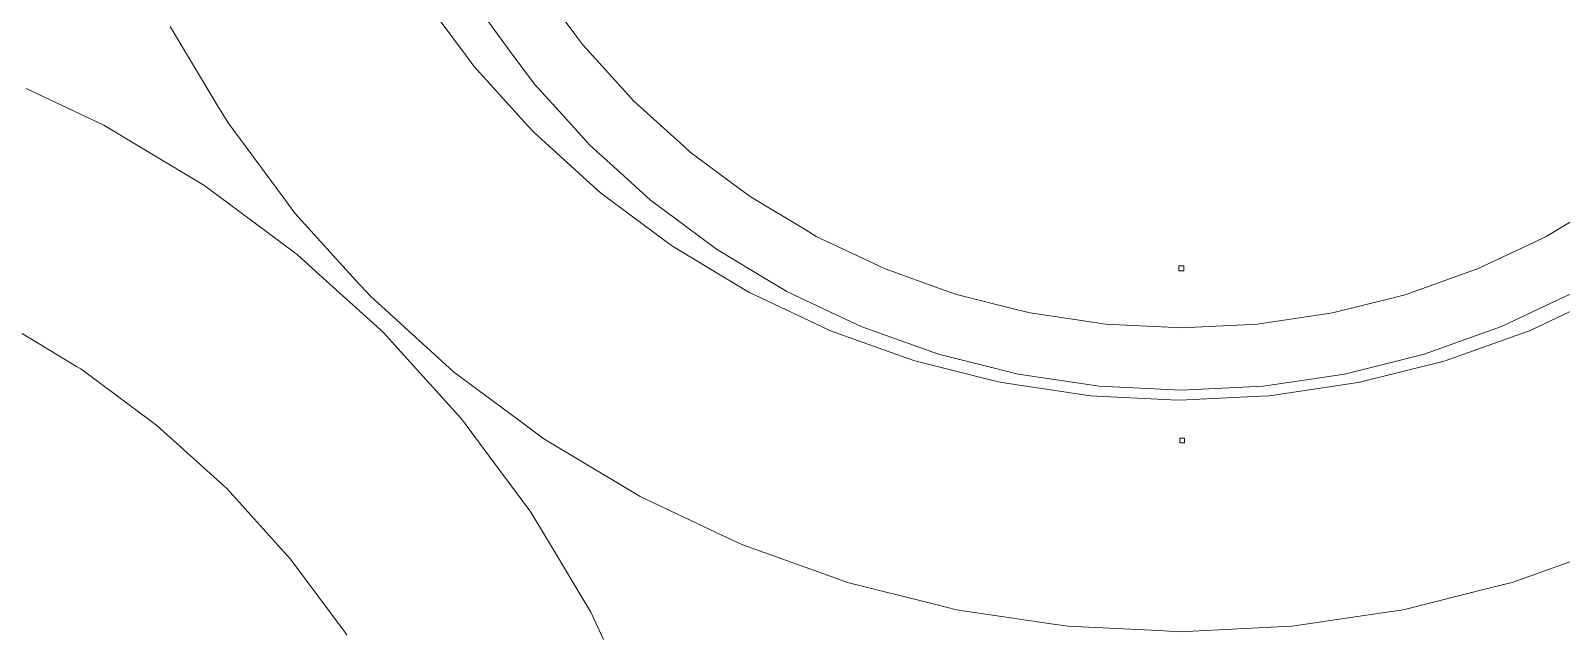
# Model space of a CAD drawing. Header units: centimetres. Extents: x -214 to 137, y -175 to 4.
# Drawn here: x -62.18 to -43.81, y -104.37 to -97.14 of the extents above; entities that cross this region are included whole.
import ezdxf

# ---------------------------------------------------------------- set-up
doc = ezdxf.new("R2010")
doc.units = ezdxf.units.CM
doc.header["$MEASUREMENT"] = 0
doc.layers.add('layer 1', color=7, linetype='Continuous')

msp = doc.modelspace()

# ---------------------------------------------------------------- linework, layer by layer
at = {"layer": 'layer 1', "color": 1, "lineweight": 9}
for points in [[(-56.09541, -96.57468), (-56.09541, -96.57468), (-55.64647, -97.17998), (-55.64647, -97.17998)], [(-56.09541, -96.57468), (-56.09541, -96.57468), (-55.64647, -97.17998), (-55.64647, -97.17998)], [(-56.09541, -96.57468), (-56.09541, -96.57468), (-55.64647, -97.17998), (-55.64647, -97.17998)], [(-56.09541, -96.57468), (-56.09541, -96.57468), (-55.64647, -97.17998), (-55.64647, -97.17998)], [(-56.09541, -96.57468), (-56.09541, -96.57468), (-55.64647, -97.17998), (-55.64647, -97.17998)], [(-55.64647, -97.17998), (-55.64647, -97.17998), (-55.55246, -97.30674), (-55.55246, -97.30674)], [(-55.64647, -97.17998), (-55.64647, -97.17998), (-55.55246, -97.30674), (-55.55246, -97.30674)], [(-55.64647, -97.17998), (-55.64647, -97.17998), (-55.55246, -97.30674), (-55.55246, -97.30674)], [(-55.64647, -97.17998), (-55.64647, -97.17998), (-55.55246, -97.30674), (-55.55246, -97.30674)], [(-55.64647, -97.17998), (-55.64647, -97.17998), (-55.55246, -97.30674), (-55.55246, -97.30674)], [(-55.55246, -97.30674), (-55.55246, -97.30674), (-55.04633, -97.86517), (-55.04633, -97.86517)], [(-55.55246, -97.30674), (-55.55246, -97.30674), (-55.04633, -97.86517), (-55.04633, -97.86517)], [(-55.55246, -97.30674), (-55.55246, -97.30674), (-55.04633, -97.86517), (-55.04633, -97.86517)], [(-55.55246, -97.30674), (-55.55246, -97.30674), (-55.04633, -97.86517), (-55.04633, -97.86517)], [(-55.55246, -97.30674), (-55.55246, -97.30674), (-55.04633, -97.86517), (-55.04633, -97.86517)], [(-55.04633, -97.86517), (-55.04633, -97.86517), (-54.94034, -97.9821), (-54.94034, -97.9821)], [(-55.04633, -97.86517), (-55.04633, -97.86517), (-54.94034, -97.9821), (-54.94034, -97.9821)], [(-55.04633, -97.86517), (-55.04633, -97.86517), (-54.94034, -97.9821), (-54.94034, -97.9821)], [(-55.04633, -97.86517), (-55.04633, -97.86517), (-54.94034, -97.9821), (-54.94034, -97.9821)], [(-55.04633, -97.86517), (-55.04633, -97.86517), (-54.94034, -97.9821), (-54.94034, -97.9821)], [(-54.94034, -97.9821), (-54.94034, -97.9821), (-54.38194, -98.4882), (-54.38194, -98.4882)], [(-54.94034, -97.9821), (-54.94034, -97.9821), (-54.38194, -98.4882), (-54.38194, -98.4882)], [(-54.94034, -97.9821), (-54.94034, -97.9821), (-54.38194, -98.4882), (-54.38194, -98.4882)], [(-54.94034, -97.9821), (-54.94034, -97.9821), (-54.38194, -98.4882), (-54.38194, -98.4882)], [(-54.94034, -97.9821), (-54.94034, -97.9821), (-54.38194, -98.4882), (-54.38194, -98.4882)], [(-54.38194, -98.4882), (-54.38194, -98.4882), (-54.26501, -98.59419), (-54.26501, -98.59419)], [(-54.38194, -98.4882), (-54.38194, -98.4882), (-54.26501, -98.59419), (-54.26501, -98.59419)], [(-54.38194, -98.4882), (-54.38194, -98.4882), (-54.26501, -98.59419), (-54.26501, -98.59419)], [(-54.38194, -98.4882), (-54.38194, -98.4882), (-54.26501, -98.59419), (-54.26501, -98.59419)], [(-54.38194, -98.4882), (-54.38194, -98.4882), (-54.26501, -98.59419), (-54.26501, -98.59419)], [(-54.26501, -98.59419), (-54.26501, -98.59419), (-53.65966, -99.04312), (-53.65966, -99.04312)], [(-54.26501, -98.59419), (-54.26501, -98.59419), (-53.65966, -99.04312), (-53.65966, -99.04312)], [(-54.26501, -98.59419), (-54.26501, -98.59419), (-53.65966, -99.04312), (-53.65966, -99.04312)], [(-54.26501, -98.59419), (-54.26501, -98.59419), (-53.65966, -99.04312), (-53.65966, -99.04312)], [(-54.26501, -98.59419), (-54.26501, -98.59419), (-53.65966, -99.04312), (-53.65966, -99.04312)], [(-53.65966, -99.04312), (-53.65966, -99.04312), (-53.53292, -99.13715), (-53.53292, -99.13715)], [(-53.65966, -99.04312), (-53.65966, -99.04312), (-53.53292, -99.13715), (-53.53292, -99.13715)], [(-53.65966, -99.04312), (-53.65966, -99.04312), (-53.53292, -99.13715), (-53.53292, -99.13715)], [(-53.65966, -99.04312), (-53.65966, -99.04312), (-53.53292, -99.13715), (-53.53292, -99.13715)], [(-53.65966, -99.04312), (-53.65966, -99.04312), (-53.53292, -99.13715), (-53.53292, -99.13715)], [(-53.53292, -99.13715), (-53.53292, -99.13715), (-52.88652, -99.5246), (-52.88652, -99.5246)], [(-53.53292, -99.13715), (-53.53292, -99.13715), (-52.88652, -99.5246), (-52.88652, -99.5246)], [(-53.53292, -99.13715), (-53.53292, -99.13715), (-52.88652, -99.5246), (-52.88652, -99.5246)], [(-53.53292, -99.13715), (-53.53292, -99.13715), (-52.88652, -99.5246), (-52.88652, -99.5246)], [(-53.53292, -99.13715), (-53.53292, -99.13715), (-52.88652, -99.5246), (-52.88652, -99.5246)], [(-43.99475, -99.60574), (-43.99475, -99.60574), (-43.34834, -99.21828), (-43.34834, -99.21828)], [(-43.99475, -99.60574), (-43.99475, -99.60574), (-43.34834, -99.21828), (-43.34834, -99.21828)], [(-43.99475, -99.60574), (-43.99475, -99.60574), (-43.34834, -99.21828), (-43.34834, -99.21828)], [(-43.99475, -99.60574), (-43.99475, -99.60574), (-43.34834, -99.21828), (-43.34834, -99.21828)], [(-43.99475, -99.60574), (-43.99475, -99.60574), (-43.34834, -99.21828), (-43.34834, -99.21828)], [(-52.88652, -99.5246), (-52.88652, -99.5246), (-52.75114, -99.60574), (-52.75114, -99.60574)], [(-52.88652, -99.5246), (-52.88652, -99.5246), (-52.75114, -99.60574), (-52.75114, -99.60574)], [(-52.88652, -99.5246), (-52.88652, -99.5246), (-52.75114, -99.60574), (-52.75114, -99.60574)], [(-52.88652, -99.5246), (-52.88652, -99.5246), (-52.75114, -99.60574), (-52.75114, -99.60574)], [(-52.88652, -99.5246), (-52.88652, -99.5246), (-52.75114, -99.60574), (-52.75114, -99.60574)], [(-52.75114, -99.60574), (-52.75114, -99.60574), (-52.06987, -99.92794), (-52.06987, -99.92794)], [(-52.75114, -99.60574), (-52.75114, -99.60574), (-52.06987, -99.92794), (-52.06987, -99.92794)], [(-52.75114, -99.60574), (-52.75114, -99.60574), (-52.06987, -99.92794), (-52.06987, -99.92794)], [(-52.75114, -99.60574), (-52.75114, -99.60574), (-52.06987, -99.92794), (-52.06987, -99.92794)], [(-52.75114, -99.60574), (-52.75114, -99.60574), (-52.06987, -99.92794), (-52.06987, -99.92794)], [(-44.81868, -99.99543), (-44.81868, -99.99543), (-44.13742, -99.67319), (-44.13742, -99.67319)], [(-44.81868, -99.99543), (-44.81868, -99.99543), (-44.13742, -99.67319), (-44.13742, -99.67319)], [(-44.81868, -99.99543), (-44.81868, -99.99543), (-44.13742, -99.67319), (-44.13742, -99.67319)], [(-44.81868, -99.99543), (-44.81868, -99.99543), (-44.13742, -99.67319), (-44.13742, -99.67319)], [(-44.81868, -99.99543), (-44.81868, -99.99543), (-44.13742, -99.67319), (-44.13742, -99.67319)], [(-44.13742, -99.67319), (-44.13742, -99.67319), (-43.99475, -99.60574), (-43.99475, -99.60574)], [(-44.13742, -99.67319), (-44.13742, -99.67319), (-43.99475, -99.60574), (-43.99475, -99.60574)], [(-44.13742, -99.67319), (-44.13742, -99.67319), (-43.99475, -99.60574), (-43.99475, -99.60574)], [(-44.13742, -99.67319), (-44.13742, -99.67319), (-43.99475, -99.60574), (-43.99475, -99.60574)], [(-44.13742, -99.67319), (-44.13742, -99.67319), (-43.99475, -99.60574), (-43.99475, -99.60574)], [(-52.06987, -99.92794), (-52.06987, -99.92794), (-51.92719, -99.99542), (-51.92719, -99.99542)], [(-52.06987, -99.92794), (-52.06987, -99.92794), (-51.92719, -99.99542), (-51.92719, -99.99542)], [(-52.06987, -99.92794), (-52.06987, -99.92794), (-51.92719, -99.99542), (-51.92719, -99.99542)], [(-52.06987, -99.92794), (-52.06987, -99.92794), (-51.92719, -99.99542), (-51.92719, -99.99542)], [(-52.06987, -99.92794), (-52.06987, -99.92794), (-51.92719, -99.99542), (-51.92719, -99.99542)], [(-51.92719, -99.99542), (-51.92719, -99.99542), (-51.2176, -100.24931), (-51.2176, -100.24931)], [(-51.92719, -99.99542), (-51.92719, -99.99542), (-51.2176, -100.24931), (-51.2176, -100.24931)], [(-51.92719, -99.99542), (-51.92719, -99.99542), (-51.2176, -100.24931), (-51.2176, -100.24931)], [(-51.92719, -99.99542), (-51.92719, -99.99542), (-51.2176, -100.24931), (-51.2176, -100.24931)], [(-51.92719, -99.99542), (-51.92719, -99.99542), (-51.2176, -100.24931), (-51.2176, -100.24931)], [(-45.67685, -100.30246), (-45.67685, -100.30246), (-44.96727, -100.0486), (-44.96727, -100.0486)], [(-45.67685, -100.30246), (-45.67685, -100.30246), (-44.96727, -100.0486), (-44.96727, -100.0486)], [(-45.67685, -100.30246), (-45.67685, -100.30246), (-44.96727, -100.0486), (-44.96727, -100.0486)], [(-45.67685, -100.30246), (-45.67685, -100.30246), (-44.96727, -100.0486), (-44.96727, -100.0486)], [(-45.67685, -100.30246), (-45.67685, -100.30246), (-44.96727, -100.0486), (-44.96727, -100.0486)], [(-44.96727, -100.0486), (-44.96727, -100.0486), (-44.81868, -99.99543), (-44.81868, -99.99543)], [(-44.96727, -100.0486), (-44.96727, -100.0486), (-44.81868, -99.99543), (-44.81868, -99.99543)], [(-44.96727, -100.0486), (-44.96727, -100.0486), (-44.81868, -99.99543), (-44.81868, -99.99543)], [(-44.96727, -100.0486), (-44.96727, -100.0486), (-44.81868, -99.99543), (-44.81868, -99.99543)], [(-44.96727, -100.0486), (-44.96727, -100.0486), (-44.81868, -99.99543), (-44.81868, -99.99543)], [(-51.2176, -100.24931), (-51.2176, -100.24931), (-51.06904, -100.30247), (-51.06904, -100.30247)], [(-51.2176, -100.24931), (-51.2176, -100.24931), (-51.06904, -100.30247), (-51.06904, -100.30247)], [(-51.2176, -100.24931), (-51.2176, -100.24931), (-51.06904, -100.30247), (-51.06904, -100.30247)], [(-51.2176, -100.24931), (-51.2176, -100.24931), (-51.06904, -100.30247), (-51.06904, -100.30247)], [(-51.2176, -100.24931), (-51.2176, -100.24931), (-51.06904, -100.30247), (-51.06904, -100.30247)], [(-51.06904, -100.30247), (-51.06904, -100.30247), (-50.33796, -100.48561), (-50.33796, -100.48561)], [(-51.06904, -100.30247), (-51.06904, -100.30247), (-50.33796, -100.48561), (-50.33796, -100.48561)], [(-51.06904, -100.30247), (-51.06904, -100.30247), (-50.33796, -100.48561), (-50.33796, -100.48561)], [(-51.06904, -100.30247), (-51.06904, -100.30247), (-50.33796, -100.48561), (-50.33796, -100.48561)], [(-51.06904, -100.30247), (-51.06904, -100.30247), (-50.33796, -100.48561), (-50.33796, -100.48561)], [(-46.56099, -100.52395), (-46.56099, -100.52395), (-45.82994, -100.34082), (-45.82994, -100.34082)], [(-46.56099, -100.52395), (-46.56099, -100.52395), (-45.82994, -100.34082), (-45.82994, -100.34082)], [(-46.56099, -100.52395), (-46.56099, -100.52395), (-45.82994, -100.34082), (-45.82994, -100.34082)], [(-46.56099, -100.52395), (-46.56099, -100.52395), (-45.82994, -100.34082), (-45.82994, -100.34082)], [(-46.56099, -100.52395), (-46.56099, -100.52395), (-45.82994, -100.34082), (-45.82994, -100.34082)], [(-45.82994, -100.34082), (-45.82994, -100.34082), (-45.67685, -100.30246), (-45.67685, -100.30246)], [(-45.82994, -100.34082), (-45.82994, -100.34082), (-45.67685, -100.30246), (-45.67685, -100.30246)], [(-45.82994, -100.34082), (-45.82994, -100.34082), (-45.67685, -100.30246), (-45.67685, -100.30246)], [(-45.82994, -100.34082), (-45.82994, -100.34082), (-45.67685, -100.30246), (-45.67685, -100.30246)], [(-45.82994, -100.34082), (-45.82994, -100.34082), (-45.67685, -100.30246), (-45.67685, -100.30246)], [(-50.33796, -100.48561), (-50.33796, -100.48561), (-50.18488, -100.52396), (-50.18488, -100.52396)], [(-50.33796, -100.48561), (-50.33796, -100.48561), (-50.18488, -100.52396), (-50.18488, -100.52396)], [(-50.33796, -100.48561), (-50.33796, -100.48561), (-50.18488, -100.52396), (-50.18488, -100.52396)], [(-50.33796, -100.48561), (-50.33796, -100.48561), (-50.18488, -100.52396), (-50.18488, -100.52396)], [(-50.33796, -100.48561), (-50.33796, -100.48561), (-50.18488, -100.52396), (-50.18488, -100.52396)], [(-50.18488, -100.52396), (-50.18488, -100.52396), (-49.43942, -100.63452), (-49.43942, -100.63452)], [(-50.18488, -100.52396), (-50.18488, -100.52396), (-49.43942, -100.63452), (-49.43942, -100.63452)], [(-50.18488, -100.52396), (-50.18488, -100.52396), (-49.43942, -100.63452), (-49.43942, -100.63452)], [(-50.18488, -100.52396), (-50.18488, -100.52396), (-49.43942, -100.63452), (-49.43942, -100.63452)], [(-50.18488, -100.52396), (-50.18488, -100.52396), (-49.43942, -100.63452), (-49.43942, -100.63452)], [(-47.46258, -100.65769), (-47.46258, -100.65769), (-46.71713, -100.5471), (-46.71713, -100.5471)], [(-47.46258, -100.65769), (-47.46258, -100.65769), (-46.71713, -100.5471), (-46.71713, -100.5471)], [(-47.46258, -100.65769), (-47.46258, -100.65769), (-46.71713, -100.5471), (-46.71713, -100.5471)], [(-47.46258, -100.65769), (-47.46258, -100.65769), (-46.71713, -100.5471), (-46.71713, -100.5471)], [(-47.46258, -100.65769), (-47.46258, -100.65769), (-46.71713, -100.5471), (-46.71713, -100.5471)], [(-46.71713, -100.5471), (-46.71713, -100.5471), (-46.56099, -100.52395), (-46.56099, -100.52395)], [(-46.71713, -100.5471), (-46.71713, -100.5471), (-46.56099, -100.52395), (-46.56099, -100.52395)], [(-46.71713, -100.5471), (-46.71713, -100.5471), (-46.56099, -100.52395), (-46.56099, -100.52395)], [(-46.71713, -100.5471), (-46.71713, -100.5471), (-46.56099, -100.52395), (-46.56099, -100.52395)], [(-46.71713, -100.5471), (-46.71713, -100.5471), (-46.56099, -100.52395), (-46.56099, -100.52395)], [(-49.43942, -100.63452), (-49.43942, -100.63452), (-49.28331, -100.65769), (-49.28331, -100.65769)], [(-49.43942, -100.63452), (-49.43942, -100.63452), (-49.28331, -100.65769), (-49.28331, -100.65769)], [(-49.43942, -100.63452), (-49.43942, -100.63452), (-49.28331, -100.65769), (-49.28331, -100.65769)], [(-49.43942, -100.63452), (-49.43942, -100.63452), (-49.28331, -100.65769), (-49.28331, -100.65769)], [(-49.43942, -100.63452), (-49.43942, -100.63452), (-49.28331, -100.65769), (-49.28331, -100.65769)], [(-49.28331, -100.65769), (-49.28331, -100.65769), (-48.53055, -100.69468), (-48.53055, -100.69468)], [(-49.28331, -100.65769), (-49.28331, -100.65769), (-48.53055, -100.69468), (-48.53055, -100.69468)], [(-49.28331, -100.65769), (-49.28331, -100.65769), (-48.53055, -100.69468), (-48.53055, -100.69468)], [(-49.28331, -100.65769), (-49.28331, -100.65769), (-48.53055, -100.69468), (-48.53055, -100.69468)], [(-49.28331, -100.65769), (-49.28331, -100.65769), (-48.53055, -100.69468), (-48.53055, -100.69468)], [(-48.53055, -100.69468), (-48.53055, -100.69468), (-48.37294, -100.7024), (-48.37294, -100.7024)], [(-48.53055, -100.69468), (-48.53055, -100.69468), (-48.37294, -100.7024), (-48.37294, -100.7024)], [(-48.53055, -100.69468), (-48.53055, -100.69468), (-48.37294, -100.7024), (-48.37294, -100.7024)], [(-48.53055, -100.69468), (-48.53055, -100.69468), (-48.37294, -100.7024), (-48.37294, -100.7024)], [(-48.53055, -100.69468), (-48.53055, -100.69468), (-48.37294, -100.7024), (-48.37294, -100.7024)], [(-48.37294, -100.7024), (-48.37294, -100.7024), (-47.6202, -100.66542), (-47.6202, -100.66542)], [(-48.37294, -100.7024), (-48.37294, -100.7024), (-47.6202, -100.66542), (-47.6202, -100.66542)], [(-48.37294, -100.7024), (-48.37294, -100.7024), (-47.6202, -100.66542), (-47.6202, -100.66542)], [(-48.37294, -100.7024), (-48.37294, -100.7024), (-47.6202, -100.66542), (-47.6202, -100.66542)], [(-48.37294, -100.7024), (-48.37294, -100.7024), (-47.6202, -100.66542), (-47.6202, -100.66542)], [(-47.6202, -100.66542), (-47.6202, -100.66542), (-47.46258, -100.65769), (-47.46258, -100.65769)], [(-47.6202, -100.66542), (-47.6202, -100.66542), (-47.46258, -100.65769), (-47.46258, -100.65769)], [(-47.6202, -100.66542), (-47.6202, -100.66542), (-47.46258, -100.65769), (-47.46258, -100.65769)], [(-47.6202, -100.66542), (-47.6202, -100.66542), (-47.46258, -100.65769), (-47.46258, -100.65769)], [(-47.6202, -100.66542), (-47.6202, -100.66542), (-47.46258, -100.65769), (-47.46258, -100.65769)]]:
    msp.add_open_spline(points, degree=3, dxfattribs=at)
at = {"layer": 'layer 1', "color": 5, "lineweight": 9}
for points in [[(-56.92374, -97.47769), (-56.92374, -97.47769), (-57.49965, -96.70117), (-57.49965, -96.70117)], [(-60.50096, -97.08764), (-60.50096, -97.08764), (-59.94056, -98.0226), (-59.94056, -98.0226)], [(-56.71701, -96.99), (-56.71701, -96.99), (-56.42172, -97.38816), (-56.42172, -97.38816)], [(-56.71701, -96.99), (-56.71701, -96.99), (-56.42172, -97.38816), (-56.42172, -97.38816)], [(-56.71701, -96.99), (-56.71701, -96.99), (-56.42172, -97.38816), (-56.42172, -97.38816)], [(-56.71701, -96.99), (-56.71701, -96.99), (-56.42172, -97.38816), (-56.42172, -97.38816)], [(-56.71701, -96.99), (-56.71701, -96.99), (-56.42172, -97.38816), (-56.42172, -97.38816)], [(-56.85911, -97.56483), (-56.85911, -97.56483), (-56.92374, -97.47769), (-56.92374, -97.47769)], [(-56.42172, -97.38816), (-56.42172, -97.38816), (-56.13035, -97.78102), (-56.13035, -97.78102)], [(-56.42172, -97.38816), (-56.42172, -97.38816), (-56.13035, -97.78102), (-56.13035, -97.78102)], [(-56.42172, -97.38816), (-56.42172, -97.38816), (-56.13035, -97.78102), (-56.13035, -97.78102)], [(-56.42172, -97.38816), (-56.42172, -97.38816), (-56.13035, -97.78102), (-56.13035, -97.78102)], [(-56.42172, -97.38816), (-56.42172, -97.38816), (-56.13035, -97.78102), (-56.13035, -97.78102)], [(-56.20987, -98.28116), (-56.20987, -98.28116), (-56.85911, -97.56483), (-56.85911, -97.56483)], [(-61.29618, -98.27355), (-61.29618, -98.27355), (-62.22953, -97.8321), (-62.22953, -97.8321)], [(-56.13035, -97.78102), (-56.13035, -97.78102), (-55.79745, -98.14831), (-55.79745, -98.14831)], [(-56.13035, -97.78102), (-56.13035, -97.78102), (-55.79745, -98.14831), (-55.79745, -98.14831)], [(-56.13035, -97.78102), (-56.13035, -97.78102), (-55.79745, -98.14831), (-55.79745, -98.14831)], [(-56.13035, -97.78102), (-56.13035, -97.78102), (-55.79745, -98.14831), (-55.79745, -98.14831)], [(-56.13035, -97.78102), (-56.13035, -97.78102), (-55.79745, -98.14831), (-55.79745, -98.14831)], [(-59.94056, -98.0226), (-59.94056, -98.0226), (-59.80809, -98.24362), (-59.80809, -98.24362)], [(-55.79745, -98.14831), (-55.79745, -98.14831), (-55.46898, -98.51072), (-55.46898, -98.51072)], [(-55.79745, -98.14831), (-55.79745, -98.14831), (-55.46898, -98.51072), (-55.46898, -98.51072)], [(-55.79745, -98.14831), (-55.79745, -98.14831), (-55.46898, -98.51072), (-55.46898, -98.51072)], [(-55.79745, -98.14831), (-55.79745, -98.14831), (-55.46898, -98.51072), (-55.46898, -98.51072)], [(-55.79745, -98.14831), (-55.79745, -98.14831), (-55.46898, -98.51072), (-55.46898, -98.51072)], [(-60.98469, -98.46025), (-60.98469, -98.46025), (-61.29618, -98.27355), (-61.29618, -98.27355)], [(-59.80809, -98.24362), (-59.80809, -98.24362), (-59.15875, -99.11915), (-59.15875, -99.11915)], [(-56.13702, -98.36154), (-56.13702, -98.36154), (-56.20987, -98.28116), (-56.20987, -98.28116)], [(-55.42068, -99.01079), (-55.42068, -99.01079), (-56.13702, -98.36154), (-56.13702, -98.36154)], [(-60.0991, -98.99106), (-60.0991, -98.99106), (-60.98469, -98.46025), (-60.98469, -98.46025)], [(-55.46898, -98.51072), (-55.46898, -98.51072), (-55.10169, -98.84361), (-55.10169, -98.84361)], [(-55.46898, -98.51072), (-55.46898, -98.51072), (-55.10169, -98.84361), (-55.10169, -98.84361)], [(-55.46898, -98.51072), (-55.46898, -98.51072), (-55.10169, -98.84361), (-55.10169, -98.84361)], [(-55.46898, -98.51072), (-55.46898, -98.51072), (-55.10169, -98.84361), (-55.10169, -98.84361)], [(-55.46898, -98.51072), (-55.46898, -98.51072), (-55.10169, -98.84361), (-55.10169, -98.84361)], [(-55.10169, -98.84361), (-55.10169, -98.84361), (-54.73928, -99.17209), (-54.73928, -99.17209)], [(-55.10169, -98.84361), (-55.10169, -98.84361), (-54.73928, -99.17209), (-54.73928, -99.17209)], [(-55.10169, -98.84361), (-55.10169, -98.84361), (-54.73928, -99.17209), (-54.73928, -99.17209)], [(-55.10169, -98.84361), (-55.10169, -98.84361), (-54.73928, -99.17209), (-54.73928, -99.17209)], [(-55.10169, -98.84361), (-55.10169, -98.84361), (-54.73928, -99.17209), (-54.73928, -99.17209)], [(-59.80741, -99.20739), (-59.80741, -99.20739), (-60.0991, -98.99106), (-60.0991, -98.99106)], [(-59.15875, -99.11915), (-59.15875, -99.11915), (-59.00525, -99.32612), (-59.00525, -99.32612)], [(-55.34029, -99.08365), (-55.34029, -99.08365), (-55.42068, -99.01079), (-55.42068, -99.01079)], [(-54.56378, -99.65955), (-54.56378, -99.65955), (-55.34029, -99.08365), (-55.34029, -99.08365)], [(-58.97811, -99.82245), (-58.97811, -99.82245), (-59.80741, -99.20739), (-59.80741, -99.20739)], [(-59.00525, -99.32612), (-59.00525, -99.32612), (-58.27322, -100.13378), (-58.27322, -100.13378)], [(-54.73928, -99.17209), (-54.73928, -99.17209), (-54.34113, -99.46737), (-54.34113, -99.46737)], [(-54.73928, -99.17209), (-54.73928, -99.17209), (-54.34113, -99.46737), (-54.34113, -99.46737)], [(-54.73928, -99.17209), (-54.73928, -99.17209), (-54.34113, -99.46737), (-54.34113, -99.46737)], [(-54.73928, -99.17209), (-54.73928, -99.17209), (-54.34113, -99.46737), (-54.34113, -99.46737)], [(-54.73928, -99.17209), (-54.73928, -99.17209), (-54.34113, -99.46737), (-54.34113, -99.46737)], [(-54.34113, -99.46737), (-54.34113, -99.46737), (-53.94826, -99.75874), (-53.94826, -99.75874)], [(-54.34113, -99.46737), (-54.34113, -99.46737), (-53.94826, -99.75874), (-53.94826, -99.75874)], [(-54.34113, -99.46737), (-54.34113, -99.46737), (-53.94826, -99.75874), (-53.94826, -99.75874)], [(-54.34113, -99.46737), (-54.34113, -99.46737), (-53.94826, -99.75874), (-53.94826, -99.75874)], [(-54.34113, -99.46737), (-54.34113, -99.46737), (-53.94826, -99.75874), (-53.94826, -99.75874)], [(-54.47664, -99.72418), (-54.47664, -99.72418), (-54.56378, -99.65955), (-54.56378, -99.65955)], [(-58.70902, -100.06634), (-58.70902, -100.06634), (-58.97811, -99.82245), (-58.97811, -99.82245)], [(-53.64741, -100.2212), (-53.64741, -100.2212), (-54.47664, -99.72418), (-54.47664, -99.72418)], [(-53.94826, -99.75874), (-53.94826, -99.75874), (-53.52308, -100.01358), (-53.52308, -100.01358)], [(-53.94826, -99.75874), (-53.94826, -99.75874), (-53.52308, -100.01358), (-53.52308, -100.01358)], [(-53.94826, -99.75874), (-53.94826, -99.75874), (-53.52308, -100.01358), (-53.52308, -100.01358)], [(-53.94826, -99.75874), (-53.94826, -99.75874), (-53.52308, -100.01358), (-53.52308, -100.01358)], [(-53.94826, -99.75874), (-53.94826, -99.75874), (-53.52308, -100.01358), (-53.52308, -100.01358)], [(-57.94401, -100.75971), (-57.94401, -100.75971), (-58.70902, -100.06634), (-58.70902, -100.06634)], [(-53.52308, -100.01358), (-53.52308, -100.01358), (-53.10356, -100.26504), (-53.10356, -100.26504)], [(-53.52308, -100.01358), (-53.52308, -100.01358), (-53.10356, -100.26504), (-53.10356, -100.26504)], [(-53.52308, -100.01358), (-53.52308, -100.01358), (-53.10356, -100.26504), (-53.10356, -100.26504)], [(-53.52308, -100.01358), (-53.52308, -100.01358), (-53.10356, -100.26504), (-53.10356, -100.26504)], [(-53.52308, -100.01358), (-53.52308, -100.01358), (-53.10356, -100.26504), (-53.10356, -100.26504)], [(-48.34436, -99.95999), (-48.34436, -99.95999), (-48.40151, -99.95999), (-48.40151, -99.95999)], [(-48.40151, -99.95999), (-48.40151, -99.95999), (-48.40151, -100.01714), (-48.40151, -100.01714)], [(-48.34436, -99.95999), (-48.34436, -99.95999), (-48.40151, -99.95999), (-48.40151, -99.95999)], [(-48.40151, -99.95999), (-48.40151, -99.95999), (-48.40151, -100.01714), (-48.40151, -100.01714)], [(-48.34436, -99.95999), (-48.34436, -99.95999), (-48.40151, -99.95999), (-48.40151, -99.95999)], [(-48.40151, -99.95999), (-48.40151, -99.95999), (-48.40151, -100.01714), (-48.40151, -100.01714)], [(-48.34436, -99.95999), (-48.34436, -99.95999), (-48.40151, -99.95999), (-48.40151, -99.95999)], [(-48.40151, -99.95999), (-48.40151, -99.95999), (-48.40151, -100.01714), (-48.40151, -100.01714)], [(-48.34436, -99.95999), (-48.34436, -99.95999), (-48.40151, -99.95999), (-48.40151, -99.95999)], [(-48.40151, -99.95999), (-48.40151, -99.95999), (-48.40151, -100.01714), (-48.40151, -100.01714)], [(-48.40151, -100.01714), (-48.40151, -100.01714), (-48.34436, -100.01714), (-48.34436, -100.01714)], [(-48.40151, -100.01714), (-48.40151, -100.01714), (-48.34436, -100.01714), (-48.34436, -100.01714)], [(-48.40151, -100.01714), (-48.40151, -100.01714), (-48.34436, -100.01714), (-48.34436, -100.01714)], [(-48.40151, -100.01714), (-48.40151, -100.01714), (-48.34436, -100.01714), (-48.34436, -100.01714)], [(-48.40151, -100.01714), (-48.40151, -100.01714), (-48.34436, -100.01714), (-48.34436, -100.01714)], [(-48.34436, -100.01714), (-48.34436, -100.01714), (-48.34436, -99.95999), (-48.34436, -99.95999)], [(-48.34436, -100.01714), (-48.34436, -100.01714), (-48.34436, -99.95999), (-48.34436, -99.95999)], [(-48.34436, -100.01714), (-48.34436, -100.01714), (-48.34436, -99.95999), (-48.34436, -99.95999)], [(-48.34436, -100.01714), (-48.34436, -100.01714), (-48.34436, -99.95999), (-48.34436, -99.95999)], [(-48.34436, -100.01714), (-48.34436, -100.01714), (-48.34436, -99.95999), (-48.34436, -99.95999)], [(-58.27322, -100.13378), (-58.27322, -100.13378), (-58.10018, -100.32471), (-58.10018, -100.32471)], [(-53.55436, -100.27697), (-53.55436, -100.27697), (-53.64741, -100.2212), (-53.64741, -100.2212)], [(-58.10018, -100.32471), (-58.10018, -100.32471), (-57.29251, -101.05674), (-57.29251, -101.05674)], [(-52.6804, -100.69032), (-52.6804, -100.69032), (-53.55436, -100.27697), (-53.55436, -100.27697)], [(-53.10356, -100.26504), (-53.10356, -100.26504), (-52.65545, -100.47698), (-52.65545, -100.47698)], [(-53.10356, -100.26504), (-53.10356, -100.26504), (-52.65545, -100.47698), (-52.65545, -100.47698)], [(-53.10356, -100.26504), (-53.10356, -100.26504), (-52.65545, -100.47698), (-52.65545, -100.47698)], [(-53.10356, -100.26504), (-53.10356, -100.26504), (-52.65545, -100.47698), (-52.65545, -100.47698)], [(-53.10356, -100.26504), (-53.10356, -100.26504), (-52.65545, -100.47698), (-52.65545, -100.47698)], [(-43.32232, -100.32336), (-43.32232, -100.32336), (-44.19627, -100.73671), (-44.19627, -100.73671)], [(-44.08449, -100.47417), (-44.08449, -100.47417), (-43.64233, -100.26504), (-43.64233, -100.26504)], [(-44.08449, -100.47417), (-44.08449, -100.47417), (-43.64233, -100.26504), (-43.64233, -100.26504)], [(-44.08449, -100.47417), (-44.08449, -100.47417), (-43.64233, -100.26504), (-43.64233, -100.26504)], [(-44.08449, -100.47417), (-44.08449, -100.47417), (-43.64233, -100.26504), (-43.64233, -100.26504)], [(-44.08449, -100.47417), (-44.08449, -100.47417), (-43.64233, -100.26504), (-43.64233, -100.26504)], [(-62.54635, -100.61241), (-62.54635, -100.61241), (-61.62407, -101.16521), (-61.62407, -101.16521)], [(-52.65545, -100.47698), (-52.65545, -100.47698), (-52.21329, -100.6861), (-52.21329, -100.6861)], [(-52.65545, -100.47698), (-52.65545, -100.47698), (-52.21329, -100.6861), (-52.21329, -100.6861)], [(-52.65545, -100.47698), (-52.65545, -100.47698), (-52.21329, -100.6861), (-52.21329, -100.6861)], [(-52.65545, -100.47698), (-52.65545, -100.47698), (-52.21329, -100.6861), (-52.21329, -100.6861)], [(-52.65545, -100.47698), (-52.65545, -100.47698), (-52.21329, -100.6861), (-52.21329, -100.6861)], [(-44.53259, -100.6861), (-44.53259, -100.6861), (-44.08449, -100.47417), (-44.08449, -100.47417)], [(-44.53259, -100.6861), (-44.53259, -100.6861), (-44.08449, -100.47417), (-44.08449, -100.47417)], [(-44.53259, -100.6861), (-44.53259, -100.6861), (-44.08449, -100.47417), (-44.08449, -100.47417)], [(-44.53259, -100.6861), (-44.53259, -100.6861), (-44.08449, -100.47417), (-44.08449, -100.47417)], [(-44.53259, -100.6861), (-44.53259, -100.6861), (-44.08449, -100.47417), (-44.08449, -100.47417)], [(-57.70012, -101.0288), (-57.70012, -101.0288), (-57.94401, -100.75971), (-57.94401, -100.75971)], [(-52.58233, -100.73671), (-52.58233, -100.73671), (-52.6804, -100.69032), (-52.6804, -100.69032)], [(-51.67207, -101.0624), (-51.67207, -101.0624), (-52.58233, -100.73671), (-52.58233, -100.73671)], [(-52.21329, -100.6861), (-52.21329, -100.6861), (-51.74656, -100.8531), (-51.74656, -100.8531)], [(-52.21329, -100.6861), (-52.21329, -100.6861), (-51.74656, -100.8531), (-51.74656, -100.8531)], [(-52.21329, -100.6861), (-52.21329, -100.6861), (-51.74656, -100.8531), (-51.74656, -100.8531)], [(-52.21329, -100.6861), (-52.21329, -100.6861), (-51.74656, -100.8531), (-51.74656, -100.8531)], [(-52.21329, -100.6861), (-52.21329, -100.6861), (-51.74656, -100.8531), (-51.74656, -100.8531)], [(-44.29841, -100.77326), (-44.29841, -100.77326), (-45.20868, -101.09895), (-45.20868, -101.09895)], [(-44.99312, -100.85088), (-44.99312, -100.85088), (-44.53259, -100.6861), (-44.53259, -100.6861)], [(-44.99312, -100.85088), (-44.99312, -100.85088), (-44.53259, -100.6861), (-44.53259, -100.6861)], [(-44.99312, -100.85088), (-44.99312, -100.85088), (-44.53259, -100.6861), (-44.53259, -100.6861)], [(-44.99312, -100.85088), (-44.99312, -100.85088), (-44.53259, -100.6861), (-44.53259, -100.6861)], [(-44.99312, -100.85088), (-44.99312, -100.85088), (-44.53259, -100.6861), (-44.53259, -100.6861)], [(-44.19627, -100.73671), (-44.19627, -100.73671), (-44.29841, -100.77326), (-44.29841, -100.77326)], [(-51.74656, -100.8531), (-51.74656, -100.8531), (-51.28604, -101.01788), (-51.28604, -101.01788)], [(-51.74656, -100.8531), (-51.74656, -100.8531), (-51.28604, -101.01788), (-51.28604, -101.01788)], [(-51.74656, -100.8531), (-51.74656, -100.8531), (-51.28604, -101.01788), (-51.28604, -101.01788)], [(-51.74656, -100.8531), (-51.74656, -100.8531), (-51.28604, -101.01788), (-51.28604, -101.01788)], [(-51.74656, -100.8531), (-51.74656, -100.8531), (-51.28604, -101.01788), (-51.28604, -101.01788)], [(-45.45985, -101.01788), (-45.45985, -101.01788), (-44.99312, -100.85088), (-44.99312, -100.85088)], [(-45.45985, -101.01788), (-45.45985, -101.01788), (-44.99312, -100.85088), (-44.99312, -100.85088)], [(-45.45985, -101.01788), (-45.45985, -101.01788), (-44.99312, -100.85088), (-44.99312, -100.85088)], [(-45.45985, -101.01788), (-45.45985, -101.01788), (-44.99312, -100.85088), (-44.99312, -100.85088)], [(-45.45985, -101.01788), (-45.45985, -101.01788), (-44.99312, -100.85088), (-44.99312, -100.85088)], [(-61.62407, -101.16521), (-61.62407, -101.16521), (-61.57249, -101.19612), (-61.57249, -101.19612)], [(-57.00675, -101.79383), (-57.00675, -101.79383), (-57.70012, -101.0288), (-57.70012, -101.0288)], [(-57.29251, -101.05674), (-57.29251, -101.05674), (-57.10158, -101.22979), (-57.10158, -101.22979)], [(-51.56992, -101.09895), (-51.56992, -101.09895), (-51.67207, -101.0624), (-51.67207, -101.0624)], [(-50.63213, -101.33385), (-50.63213, -101.33385), (-51.56992, -101.09895), (-51.56992, -101.09895)], [(-51.28604, -101.01788), (-51.28604, -101.01788), (-50.8052, -101.13832), (-50.8052, -101.13832)], [(-51.28604, -101.01788), (-51.28604, -101.01788), (-50.8052, -101.13832), (-50.8052, -101.13832)], [(-51.28604, -101.01788), (-51.28604, -101.01788), (-50.8052, -101.13832), (-50.8052, -101.13832)], [(-51.28604, -101.01788), (-51.28604, -101.01788), (-50.8052, -101.13832), (-50.8052, -101.13832)], [(-51.28604, -101.01788), (-51.28604, -101.01788), (-50.8052, -101.13832), (-50.8052, -101.13832)], [(-50.8052, -101.13832), (-50.8052, -101.13832), (-50.33074, -101.25717), (-50.33074, -101.25717)], [(-50.8052, -101.13832), (-50.8052, -101.13832), (-50.33074, -101.25717), (-50.33074, -101.25717)], [(-50.8052, -101.13832), (-50.8052, -101.13832), (-50.33074, -101.25717), (-50.33074, -101.25717)], [(-50.8052, -101.13832), (-50.8052, -101.13832), (-50.33074, -101.25717), (-50.33074, -101.25717)], [(-50.8052, -101.13832), (-50.8052, -101.13832), (-50.33074, -101.25717), (-50.33074, -101.25717)], [(-46.41515, -101.25717), (-46.41515, -101.25717), (-45.93431, -101.13672), (-45.93431, -101.13672)], [(-46.41515, -101.25717), (-46.41515, -101.25717), (-45.93431, -101.13672), (-45.93431, -101.13672)], [(-46.41515, -101.25717), (-46.41515, -101.25717), (-45.93431, -101.13672), (-45.93431, -101.13672)], [(-46.41515, -101.25717), (-46.41515, -101.25717), (-45.93431, -101.13672), (-45.93431, -101.13672)], [(-46.41515, -101.25717), (-46.41515, -101.25717), (-45.93431, -101.13672), (-45.93431, -101.13672)], [(-45.31392, -101.12531), (-45.31392, -101.12531), (-46.25171, -101.36022), (-46.25171, -101.36022)], [(-45.93431, -101.13672), (-45.93431, -101.13672), (-45.45985, -101.01788), (-45.45985, -101.01788)], [(-45.93431, -101.13672), (-45.93431, -101.13672), (-45.45985, -101.01788), (-45.45985, -101.01788)], [(-45.93431, -101.13672), (-45.93431, -101.13672), (-45.45985, -101.01788), (-45.45985, -101.01788)], [(-45.93431, -101.13672), (-45.93431, -101.13672), (-45.45985, -101.01788), (-45.45985, -101.01788)], [(-45.93431, -101.13672), (-45.93431, -101.13672), (-45.45985, -101.01788), (-45.45985, -101.01788)], [(-45.20868, -101.09895), (-45.20868, -101.09895), (-45.31392, -101.12531), (-45.31392, -101.12531)], [(-61.57249, -101.19612), (-61.57249, -101.19612), (-60.70883, -101.83666), (-60.70883, -101.83666)], [(-57.10158, -101.22979), (-57.10158, -101.22979), (-56.22605, -101.87912), (-56.22605, -101.87912)], [(-50.52689, -101.36021), (-50.52689, -101.36021), (-50.63213, -101.33385), (-50.63213, -101.33385)], [(-49.57059, -101.50207), (-49.57059, -101.50207), (-50.52689, -101.36021), (-50.52689, -101.36021)], [(-50.33074, -101.25717), (-50.33074, -101.25717), (-49.8404, -101.3299), (-49.8404, -101.3299)], [(-50.33074, -101.25717), (-50.33074, -101.25717), (-49.8404, -101.3299), (-49.8404, -101.3299)], [(-50.33074, -101.25717), (-50.33074, -101.25717), (-49.8404, -101.3299), (-49.8404, -101.3299)], [(-50.33074, -101.25717), (-50.33074, -101.25717), (-49.8404, -101.3299), (-49.8404, -101.3299)], [(-50.33074, -101.25717), (-50.33074, -101.25717), (-49.8404, -101.3299), (-49.8404, -101.3299)], [(-49.8404, -101.3299), (-49.8404, -101.3299), (-49.35657, -101.40167), (-49.35657, -101.40167)], [(-49.8404, -101.3299), (-49.8404, -101.3299), (-49.35657, -101.40167), (-49.35657, -101.40167)], [(-49.8404, -101.3299), (-49.8404, -101.3299), (-49.35657, -101.40167), (-49.35657, -101.40167)], [(-49.8404, -101.3299), (-49.8404, -101.3299), (-49.35657, -101.40167), (-49.35657, -101.40167)], [(-49.8404, -101.3299), (-49.8404, -101.3299), (-49.35657, -101.40167), (-49.35657, -101.40167)], [(-47.38932, -101.40167), (-47.38932, -101.40167), (-46.89898, -101.32894), (-46.89898, -101.32894)], [(-47.38932, -101.40167), (-47.38932, -101.40167), (-46.89898, -101.32894), (-46.89898, -101.32894)], [(-47.38932, -101.40167), (-47.38932, -101.40167), (-46.89898, -101.32894), (-46.89898, -101.32894)], [(-47.38932, -101.40167), (-47.38932, -101.40167), (-46.89898, -101.32894), (-46.89898, -101.32894)], [(-47.38932, -101.40167), (-47.38932, -101.40167), (-46.89898, -101.32894), (-46.89898, -101.32894)], [(-46.89898, -101.32894), (-46.89898, -101.32894), (-46.41515, -101.25717), (-46.41515, -101.25717)], [(-46.89898, -101.32894), (-46.89898, -101.32894), (-46.41515, -101.25717), (-46.41515, -101.25717)], [(-46.89898, -101.32894), (-46.89898, -101.32894), (-46.41515, -101.25717), (-46.41515, -101.25717)], [(-46.89898, -101.32894), (-46.89898, -101.32894), (-46.41515, -101.25717), (-46.41515, -101.25717)], [(-46.89898, -101.32894), (-46.89898, -101.32894), (-46.41515, -101.25717), (-46.41515, -101.25717)], [(-46.25171, -101.36022), (-46.25171, -101.36022), (-46.35903, -101.37614), (-46.35903, -101.37614)], [(-49.46327, -101.51799), (-49.46327, -101.51799), (-49.57059, -101.50207), (-49.57059, -101.50207)], [(-48.49766, -101.56543), (-48.49766, -101.56543), (-49.46327, -101.51799), (-49.46327, -101.51799)], [(-49.35657, -101.40167), (-49.35657, -101.40167), (-48.86147, -101.42599), (-48.86147, -101.42599)], [(-49.35657, -101.40167), (-49.35657, -101.40167), (-48.86147, -101.42599), (-48.86147, -101.42599)], [(-49.35657, -101.40167), (-49.35657, -101.40167), (-48.86147, -101.42599), (-48.86147, -101.42599)], [(-49.35657, -101.40167), (-49.35657, -101.40167), (-48.86147, -101.42599), (-48.86147, -101.42599)], [(-49.35657, -101.40167), (-49.35657, -101.40167), (-48.86147, -101.42599), (-48.86147, -101.42599)], [(-48.86147, -101.42599), (-48.86147, -101.42599), (-48.37294, -101.44999), (-48.37294, -101.44999)], [(-48.86147, -101.42599), (-48.86147, -101.42599), (-48.37294, -101.44999), (-48.37294, -101.44999)], [(-48.86147, -101.42599), (-48.86147, -101.42599), (-48.37294, -101.44999), (-48.37294, -101.44999)], [(-48.86147, -101.42599), (-48.86147, -101.42599), (-48.37294, -101.44999), (-48.37294, -101.44999)], [(-48.86147, -101.42599), (-48.86147, -101.42599), (-48.37294, -101.44999), (-48.37294, -101.44999)], [(-47.42369, -101.52331), (-47.42369, -101.52331), (-48.38931, -101.57075), (-48.38931, -101.57075)], [(-48.37294, -101.44999), (-48.37294, -101.44999), (-47.87784, -101.42567), (-47.87784, -101.42567)], [(-48.37294, -101.44999), (-48.37294, -101.44999), (-47.87784, -101.42567), (-47.87784, -101.42567)], [(-48.37294, -101.44999), (-48.37294, -101.44999), (-47.87784, -101.42567), (-47.87784, -101.42567)], [(-48.37294, -101.44999), (-48.37294, -101.44999), (-47.87784, -101.42567), (-47.87784, -101.42567)], [(-48.37294, -101.44999), (-48.37294, -101.44999), (-47.87784, -101.42567), (-47.87784, -101.42567)], [(-47.87784, -101.42567), (-47.87784, -101.42567), (-47.38932, -101.40167), (-47.38932, -101.40167)], [(-47.87784, -101.42567), (-47.87784, -101.42567), (-47.38932, -101.40167), (-47.38932, -101.40167)], [(-47.87784, -101.42567), (-47.87784, -101.42567), (-47.38932, -101.40167), (-47.38932, -101.40167)], [(-47.87784, -101.42567), (-47.87784, -101.42567), (-47.38932, -101.40167), (-47.38932, -101.40167)], [(-47.87784, -101.42567), (-47.87784, -101.42567), (-47.38932, -101.40167), (-47.38932, -101.40167)], [(-47.31533, -101.51799), (-47.31533, -101.51799), (-47.42369, -101.52331), (-47.42369, -101.52331)], [(-46.35903, -101.37614), (-46.35903, -101.37614), (-47.31533, -101.51799), (-47.31533, -101.51799)], [(-48.38931, -101.57075), (-48.38931, -101.57075), (-48.49766, -101.56543), (-48.49766, -101.56543)], [(-60.70883, -101.83666), (-60.70883, -101.83666), (-60.66053, -101.87248), (-60.66053, -101.87248)], [(-60.66053, -101.87248), (-60.66053, -101.87248), (-59.86383, -102.59458), (-59.86383, -102.59458)], [(-56.79042, -102.08552), (-56.79042, -102.08552), (-57.00675, -101.79383), (-57.00675, -101.79383)], [(-56.22605, -101.87912), (-56.22605, -101.87912), (-56.01908, -102.03262), (-56.01908, -102.03262)], [(-56.17537, -102.91483), (-56.17537, -102.91483), (-56.79042, -102.08552), (-56.79042, -102.08552)], [(-56.01908, -102.03262), (-56.01908, -102.03262), (-55.08413, -102.59301), (-55.08413, -102.59301)], [(-48.33301, -102.02552), (-48.33301, -102.02552), (-48.39016, -102.02552), (-48.39016, -102.02552)], [(-48.39016, -102.02552), (-48.39016, -102.02552), (-48.39016, -102.08267), (-48.39016, -102.08267)], [(-48.39016, -102.08267), (-48.39016, -102.08267), (-48.33301, -102.08267), (-48.33301, -102.08267)], [(-48.33301, -102.08267), (-48.33301, -102.08267), (-48.33301, -102.02552), (-48.33301, -102.02552)], [(-59.86383, -102.59458), (-59.86383, -102.59458), (-59.81928, -102.63497), (-59.81928, -102.63497)], [(-59.81928, -102.63497), (-59.81928, -102.63497), (-59.09718, -103.43168), (-59.09718, -103.43168)], [(-55.08413, -102.59301), (-55.08413, -102.59301), (-54.86311, -102.72548), (-54.86311, -102.72548)], [(-54.86311, -102.72548), (-54.86311, -102.72548), (-53.87773, -103.19153), (-53.87773, -103.19153)], [(-55.98867, -103.22632), (-55.98867, -103.22632), (-56.17537, -102.91483), (-56.17537, -102.91483)], [(-53.87773, -103.19153), (-53.87773, -103.19153), (-53.64479, -103.3017), (-53.64479, -103.3017)], [(-55.45787, -104.11191), (-55.45787, -104.11191), (-55.98867, -103.22632), (-55.98867, -103.22632)], [(-53.64479, -103.3017), (-53.64479, -103.3017), (-52.61847, -103.66893), (-52.61847, -103.66893)], [(-59.09718, -103.43168), (-59.09718, -103.43168), (-59.0568, -103.47624), (-59.0568, -103.47624)], [(-59.0568, -103.47624), (-59.0568, -103.47624), (-58.41627, -104.3399), (-58.41627, -104.3399)], [(-44.40275, -103.75574), (-44.40275, -103.75574), (-43.37644, -103.38852), (-43.37644, -103.38852)], [(-52.61847, -103.66893), (-52.61847, -103.66893), (-52.37585, -103.75574), (-52.37585, -103.75574)], [(-52.37585, -103.75574), (-52.37585, -103.75574), (-51.31848, -104.02059), (-51.31848, -104.02059)], [(-45.71008, -104.0832), (-45.71008, -104.0832), (-44.65271, -103.81835), (-44.65271, -103.81835)], [(-44.65271, -103.81835), (-44.65271, -103.81835), (-44.40275, -103.75574), (-44.40275, -103.75574)], [(-55.3026, -104.44021), (-55.3026, -104.44021), (-55.45787, -104.11191), (-55.45787, -104.11191)], [(-51.31848, -104.02059), (-51.31848, -104.02059), (-51.06853, -104.0832), (-51.06853, -104.0832)], [(-51.06853, -104.0832), (-51.06853, -104.0832), (-49.99028, -104.24314), (-49.99028, -104.24314)], [(-45.96497, -104.12101), (-45.96497, -104.12101), (-45.71008, -104.0832), (-45.71008, -104.0832)], [(-49.99028, -104.24314), (-49.99028, -104.24314), (-49.73539, -104.28095), (-49.73539, -104.28095)], [(-49.73539, -104.28095), (-49.73539, -104.28095), (-48.64667, -104.33444), (-48.64667, -104.33444)], [(-48.38931, -104.34708), (-48.38931, -104.34708), (-47.30058, -104.2936), (-47.30058, -104.2936)], [(-47.30058, -104.2936), (-47.30058, -104.2936), (-47.04321, -104.28095), (-47.04321, -104.28095)], [(-47.04321, -104.28095), (-47.04321, -104.28095), (-45.96497, -104.12101), (-45.96497, -104.12101)], [(-58.41627, -104.3399), (-58.41627, -104.3399), (-58.38045, -104.3882), (-58.38045, -104.3882)], [(-48.64667, -104.33444), (-48.64667, -104.33444), (-48.38931, -104.34708), (-48.38931, -104.34708)]]:
    msp.add_open_spline(points, degree=3, dxfattribs=at)

doc.saveas('drawing.dxf')
